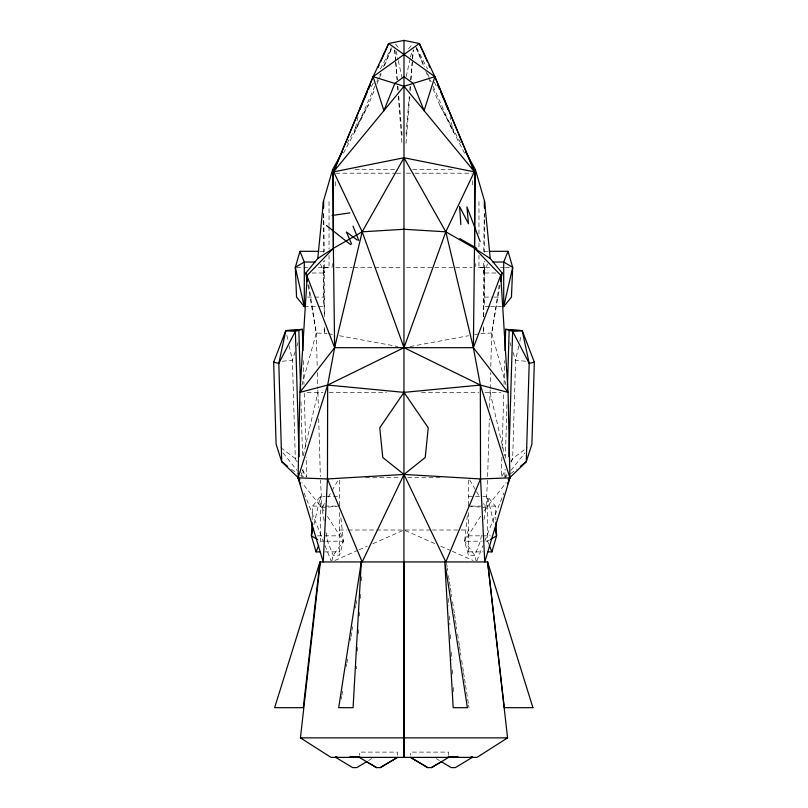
<?xml version="1.0" encoding="UTF-8"?>
<svg xmlns="http://www.w3.org/2000/svg" width="808" height="808" viewBox="0 0 808 808"><rect width="100%" height="100%" fill="white"/><g stroke="black" fill="none" stroke-linecap="round" stroke-linejoin="round"><path stroke-width="0.61" stroke-dasharray="4.04 3.03" d="M483.366 316.746L483.568 260.368M483.699 251.541L484.305 213.686M483.649 316.584L484.507 267.357L478.972 267.902L478.972 255.389M489.638 407.434L490.143 389.9M490.183 388.658L490.628 372.579M490.799 366.398L491.719 332.997L499.586 282.638M487.638 476.478L489.315 418.736M501.889 457.116L501.293 477.164L505.727 469.933M502.152 448.349L503.788 393.213M504.041 384.436L504.748 360.631M504.808 476.922L505.03 469.397M505.364 458.126L507.03 401.738M332.29 263.59L332.149 267.357L318.594 267.357M335.33 185.759L335.522 180.739M312.09 519.726L312.656 506.101L320.402 496.536L325.2 496.536M487.476 480.235L486.052 507.808L483.75 521.423M356.5 668.721L356.641 666.216M357.51 651.137L357.732 647.37M358.53 633.553L358.742 629.775M359.54 615.959L359.762 612.191M360.56 598.375L360.843 593.345M361.57 580.79L361.863 575.761M406.03 143.38L409.707 96.001M410.1 91.011L410.484 86.032M410.969 79.79L412.514 59.843M412.615 58.6L413.292 49.874M406.04 133.936L409.262 96.314M409.797 90.042L410.121 86.284M410.656 80.012L412.373 59.954M412.474 58.691L413.231 49.914M467.357 515.655L464.61 541.239L468.398 555.126L474.771 555.369L480.406 541.239L481.871 532.573M341.36 698.95L341.754 696.456M341.946 695.213L342.713 690.234M346.4 666.57L346.784 664.075M346.975 662.833L347.561 659.096M350.46 640.411L350.844 637.916M351.046 636.674L351.813 631.694M352.005 630.442L352.591 626.705M355.49 608.03L355.884 605.535M356.076 604.293L356.651 600.556M506.071 385.103L491.719 332.997L500.021 285.234M495.89 272.993L483.366 272.993L484.507 267.357M357.934 116.938L354.53 132.462L343.39 153.278M406.192 76.518L410.302 58.237M410.585 57.015L411.949 50.924M518.766 346.006L515.585 360.206L512.676 458.57L511.282 462.035M519.827 341.269L521.15 335.35M313.938 524.776L320.402 496.536L320.402 541.158L319.099 544.37M303.182 455.864L317.918 392.375L317.857 389.9M331.856 560.843L333.229 555.369L343.39 541.239L340.643 515.655M326.129 532.573L327.594 541.239L333.229 555.369L339.602 555.126L343.39 541.239L339.602 530.008L347.036 530.008M301.929 385.103L316.281 332.997L308.414 282.638M295.082 351.884L292.415 360.206L295.324 458.57L296.718 462.035M296.99 345.945L298.132 342.38M476.892 560.772L482.942 545.592M484.8 540.916L503.879 493.031M504.768 478.174L507.101 472.407M374.831 86.274L354.53 132.462L368.307 104.979L375.003 88.759M376.912 84.113L382.174 71.367M384.568 65.569L391.739 48.187M376.871 81.658L380.416 73.568M383.467 66.64L392.092 47.015M483.366 272.993L487.588 264.095M371.428 86.577L373.7 82.163M380.507 68.902L391.294 47.914M347.137 143.289L368.307 104.979M324.473 503.505L321.948 507.808L324.25 521.423M328.25 497.061L331.401 491.688M332.038 490.618L338.34 479.881M510.777 461.671L512.676 458.57L527.099 447.743M480.689 516.161L464.61 541.239L474.771 555.369L476.144 560.843M484.043 510.939L506.071 482.679M505.545 477.195L507.101 475.256M510.979 470.387L524.937 452.884M408.555 48.803L412.353 44.228M510.636 473.7L516.504 469.236M368.488 760.57L371.67 758.661M489.598 539.976L487.598 541.158L482.8 541.158M335.027 560.419L358.015 550.288M359.166 549.773L367.216 546.228M372.963 543.693L404 530.008M410.201 346.531L468.478 335.754M474.68 334.603L479.639 333.684M480.881 333.462L491.719 332.997M339.602 505.919L321.948 507.808L301.929 482.679M282.416 361.247L292.415 360.206L289.234 346.006M355.166 169.559L395.233 169.559M412.767 169.559L452.834 169.559M335.815 173.205L395.324 173.205M396.566 173.205L401.526 173.205M406.474 173.205L413.918 173.205M415.161 173.205L472.185 173.205M319.776 251.318L323.493 251.318M484.507 251.318L488.224 251.318M296.536 267.357L302.667 267.357M303.889 267.357L307.565 267.357M335.926 267.357L352.318 267.357M353.571 267.357L402.738 267.357M406.525 267.357L454.429 267.357M455.682 267.357L472.074 267.357M489.406 267.357L475.851 267.357L475.71 263.59M500.435 267.357L504.111 267.357M505.333 267.357L511.464 267.357M312.11 272.993L324.634 272.993L324.634 316.746M307.575 297.091L313.696 297.091M314.918 297.091L323.493 297.091M484.507 297.091L493.082 297.091M494.304 297.091L500.425 297.091M304.293 306.656L317.494 306.656M318.695 306.656L323.493 306.656L323.493 261.105M489.305 306.656L484.507 306.656L484.507 261.105M490.506 306.656L503.707 306.656M307.979 285.234L316.281 332.997L327.119 333.462M307.131 392.375L322.907 392.375M329.149 392.375L386.537 392.375M421.463 392.375L478.851 392.375M485.093 392.375L500.869 392.375M365.61 477.73L400.283 477.73M407.717 477.73L442.39 477.73M326.402 496.536L339.602 496.536M468.398 496.536L481.598 496.536M482.8 496.536L487.598 496.536L495.344 506.101L495.91 519.726M312.656 506.101L323.675 506.101M324.907 506.101L337.148 506.101M470.852 506.101L483.093 506.101M484.325 506.101L495.344 506.101M348.268 530.008L375.518 530.008M376.75 530.008L401.526 530.008M405.242 530.008L431.25 530.008M432.482 530.008L459.732 530.008M460.964 530.008L468.398 530.008L464.61 541.239L481.598 541.158M317.544 535.835L339.602 535.835M468.398 535.835L490.456 535.835M325.2 541.158L320.402 541.158L318.402 539.976M326.402 541.158L343.39 541.239L327.311 516.161M324.735 551.874L339.602 551.874M468.398 551.874L483.265 551.874M324.351 316.584L323.493 267.357L329.028 267.902L329.028 255.389M525.584 361.247L515.585 360.206L512.918 351.884M468.398 505.919L486.052 507.808L483.527 503.505M328.361 333.684L333.32 334.603M339.522 335.754L397.799 346.531M405.151 530.513L435.037 543.693M440.784 546.228L451.137 550.793M452.278 551.298L472.973 560.419M436.33 758.661L439.512 760.57M280.901 447.743L295.324 458.57L297.223 461.671M291.496 469.236L297.364 473.7M395.647 44.228L399.445 48.803M283.063 452.884L297.021 470.387M300.899 475.256L302.455 477.195M323.957 510.939L321.948 507.808L320.524 480.235M302.273 469.933L306.707 477.164L306.111 457.116M469.66 479.881L475.962 490.618M476.599 491.688L479.75 497.061M432.997 88.759L439.693 104.979L460.863 143.289M464.61 153.278L439.693 104.979M416.706 47.914L427.493 68.902M434.3 82.163L436.572 86.577M320.412 264.095L324.634 272.993L324.432 260.368M415.908 47.015L424.533 66.64M427.584 73.568L431.129 81.658M433.169 86.274L453.47 132.462L450.066 116.938M416.261 48.187L423.432 65.569M425.826 71.367L431.088 84.113M488.901 544.37L487.598 541.158L487.598 496.536L494.062 524.776M300.899 472.407L303.232 478.174M304.121 493.031L323.2 540.916M325.058 545.592L331.108 560.772M509.868 342.38L511.01 345.945M490.082 392.375L504.818 455.864M396.051 50.924L397.97 59.459M398.243 60.671L402.354 78.952M286.85 335.35L288.173 341.269M323.493 267.357L324.634 272.993M446.571 563.186L447.147 566.923M447.339 568.165L447.733 570.66M448.501 575.639L449.278 580.629M449.47 581.871L450.248 586.85M450.44 588.103L451.207 593.082M451.409 594.324L451.793 596.819M452.571 601.798L454.308 613.009M454.5 614.252L455.278 619.241M455.47 620.483L456.247 625.463M456.439 626.705L456.823 629.2M457.601 634.179L459.338 645.39M459.54 646.642L460.308 651.622M460.499 652.864L460.893 655.359M461.661 660.338L463.408 671.549M463.6 672.791L464.378 677.781M464.57 679.023L465.337 684.002M465.539 685.245L468.438 703.93M468.63 705.182L469.024 707.667M394.769 49.914L395.738 61.206M395.849 62.458L397.344 80.012M397.879 86.284L398.203 90.042M398.738 96.314L402.071 135.189M394.708 49.874L395.577 61.095M395.678 62.337L397.031 79.79M397.516 86.032L397.9 91.011M398.294 96.001L401.97 143.38M448.43 598.375L448.854 605.909M449.42 615.959L449.915 624.756M450.49 634.805L450.844 641.087M451.48 652.389L451.904 659.934M452.47 669.984L452.823 676.266M453.47 687.568L453.823 693.85M472.478 180.739L472.67 185.759M317.918 392.375L318.362 407.434M318.685 418.736L320.362 476.478M303.252 360.631L303.959 384.436M304.212 393.213L305.848 448.349M300.97 401.738L302.636 458.126M302.97 469.397L303.192 476.922M316.281 332.997L317.201 366.398M317.372 372.579L317.817 388.658M323.695 213.686L324.301 251.541M484.507 213.575L484.507 252.349M478.972 201.606L478.972 234.128M478.972 242.885L478.972 249.137M468.398 480.184L468.398 506.101M468.398 512.585L468.398 555.126M448.632 755.268L448.632 752.117L410.514 752.117L410.514 755.268M397.486 755.268L397.486 752.117L359.368 752.117L359.368 755.268M339.602 480.184L339.602 506.101M339.602 512.585L339.602 555.126M329.028 201.606L329.028 225.371M329.028 226.624L329.028 249.137M323.493 213.575L323.493 252.349M483.356 326.745L483.356 332.997L483.467 326.685M324.644 332.997L324.533 326.685L324.644 332.997"/><path stroke-width="1.21" d="M404 561.944L404.091 757.379L477.003 757.379L507.576 737.866L487.628 561.944L320.372 561.944L300.424 737.866L330.997 757.379L403.909 757.379L404 40.4L388.678 43.491L373.114 76.689L333.421 171.902L333.381 248.319L334.633 347.672L327.664 385.062L298.071 477.841L323.22 561.944L327.462 478.952L327.664 385.062L404 347.672L445.814 231.815L475.377 169.559L465.701 152.045M484.406 207.373L484.507 201.061L475.377 169.559L473.367 347.672L480.336 385.062L509.929 477.841L484.78 561.944L480.538 478.952L480.336 385.062L404 347.672L362.186 231.815L332.623 169.559L342.299 152.045M505.04 350.611L505.677 329.3L522.21 330.613L534.34 362.156L531.906 444.127L526.271 461.782L508.242 479.174M507.404 389.204L509.151 330.31L522.21 330.613L529.19 363.418L526.271 461.782L520.413 466.256M508.909 456.621L512.625 331.32L505.677 329.3M311.989 522.2L311.413 535.835L316.059 551.874L319.776 551.874M307.343 281.558L305.848 272.993L317.766 258.54L323.493 201.061L332.623 169.559L333.381 248.319L307.262 275.265L299.93 392.375L298.071 477.841L300.404 483.689M500.657 281.558L502.152 272.993L490.234 258.54L474.619 248.319L445.814 231.815L404 229.27L362.186 231.815L333.381 248.319L317.766 258.54M302.96 350.611L302.323 329.3L285.79 330.613L278.81 363.418L281.729 461.782L299.758 479.174M313.1 528.462L311.413 535.835L317.403 539.38M492.9 262.034L503.707 262.034L512.686 267.357L511.454 297.091L503.707 306.656L512.686 267.357L508.04 251.318L489.456 251.318M299.96 251.318L295.314 267.357L296.546 297.091L304.293 306.656L304.293 262.034L299.96 251.318L318.544 251.318M488.224 551.874L491.941 551.874L496.587 535.835L496.011 522.2M287.587 466.256L281.729 461.782L276.094 444.127L273.659 362.156L285.79 330.613L298.849 330.31L300.596 389.204M507.596 483.689L509.929 477.841L508.07 392.375L500.738 275.265L502.152 272.993M316.059 551.874L318.665 545.44M508.04 251.318L503.707 262.034L503.707 306.656M361.782 105.363L359.51 109.777L373.114 76.689L419.322 43.491L434.886 76.689L474.579 171.902L474.619 248.319L500.738 275.265L473.367 347.672L508.07 392.375L480.336 385.062L404 392.375L327.664 385.062L299.93 392.375L334.633 347.672L362.186 231.815L404 157.762L474.579 171.902L448.975 110.928M508.384 479.78L509.929 477.841L480.538 478.952L445.814 561.944L404 474.447L382.77 457.49L379.75 427.826L404 392.375L428.25 427.826L425.23 457.49L404 474.447L362.186 561.944L327.462 478.952L298.071 477.841L299.616 479.78M359.025 110.928L333.421 171.902L404 157.762L445.814 231.815L473.367 347.672L334.633 347.672L305.848 272.993M359.51 109.777L367.054 92.637M368.569 89.203L370.579 84.638M378.124 67.488L379.124 65.206M380.639 61.772L388.678 43.491L434.886 76.689L448.49 109.777L446.218 105.363M335.774 167.529L333.421 171.902L404 86.264L434.886 76.689L424.109 110.666L413.161 83.426L404 76.73L394.839 83.426L383.891 110.666L373.114 76.689L404 86.264L474.579 171.902L472.226 167.529M366.367 761.853L356.823 767.6L352.631 767.6L335.674 757.379M448.632 757.379L431.674 767.6L427.472 767.6L410.514 757.379L427.876 767.6M472.326 757.379L455.369 767.6L451.177 767.6L441.633 761.853M490.597 539.38L496.587 535.835L494.9 528.462M380.124 767.6L397.486 757.379L380.528 767.6L376.326 767.6L359.368 757.379M431.27 767.6L441.037 761.853M302.323 329.3L295.375 331.32L285.79 330.613M534.34 362.156L529.19 363.418L512.625 331.32L522.21 330.613M332.058 215.494L349.925 212.878M327.462 478.952L404 474.447L480.538 478.952M315.1 262.034L304.293 262.034L295.314 267.357L304.293 306.656M300.424 737.866L507.576 737.866M335.674 756.763L336.936 756.763M349.945 756.763L359.802 756.763M448.198 756.763L458.055 756.763M471.064 756.763L472.326 756.763M404 40.4L419.322 43.491L427.361 61.772M273.659 362.156L278.81 363.418L295.375 331.32L299.091 456.621M459.833 238.602L476.781 248.319M366.963 761.853L376.73 767.6M357.247 240.097L346.42 232.007L351.611 243.996M326.392 225.493L350.621 244.642M428.876 65.206L429.876 67.488M437.421 84.638L439.431 89.203M440.946 92.637L448.49 109.777M489.335 545.44L491.941 551.874M352.985 226.139L358.772 240.471M480.144 241.521L466.943 206.898L468.478 223.776L459.601 206.545L460.853 224.624M490.234 258.54L484.507 201.061L484.507 208.565M323.594 207.373L323.493 201.061L323.493 208.565M361.297 561.944L353.086 707.667L338.704 707.667L361.297 561.944M319.938 561.944L303.303 707.667L274.649 707.667L319.938 561.944M467.388 707.667L453.177 707.667L444.794 561.944L467.388 707.667M532.906 707.667L504.253 707.667L487.628 561.944L532.906 707.667"/></g></svg>
